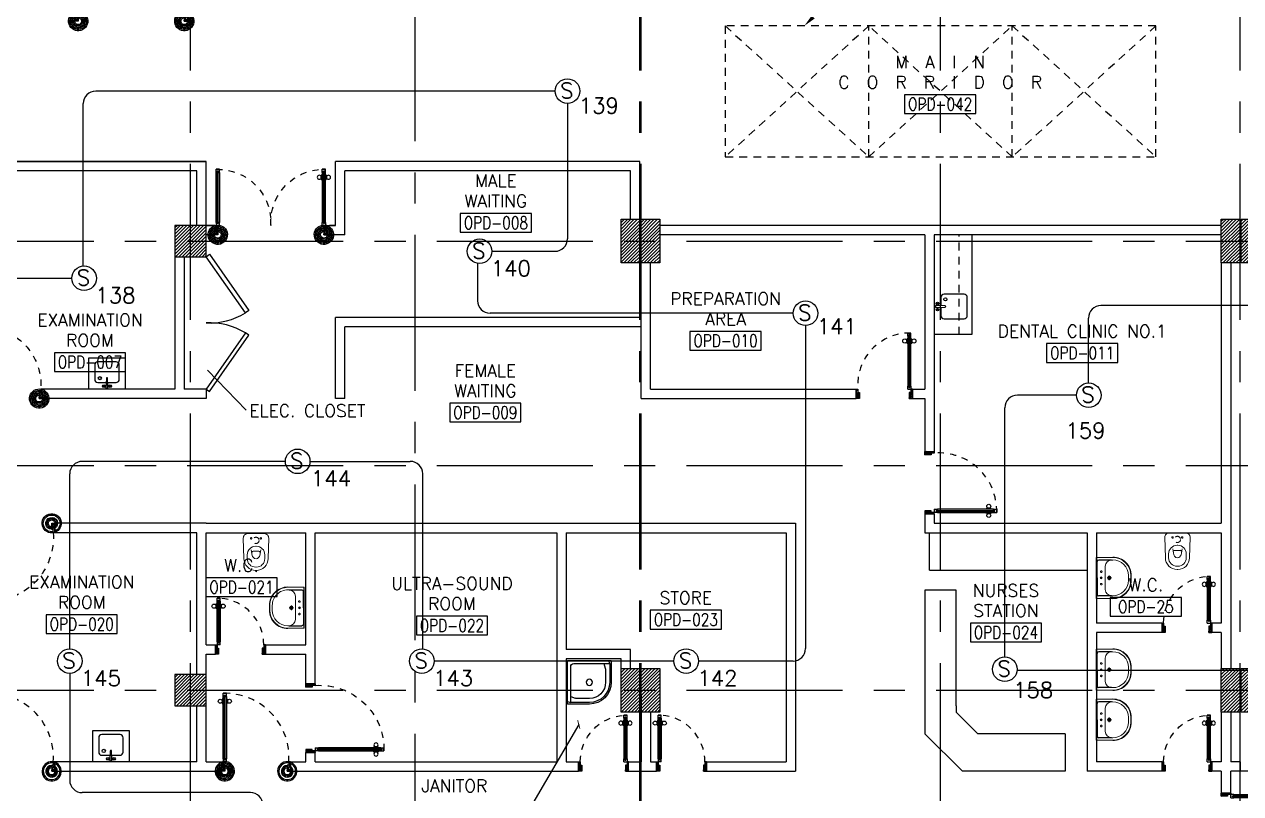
# Model space of a CAD drawing. Extents: x -0.4 to 91.7, y -13.9 to 77.4.
# Drawn here: x 33.74 to 53.23, y 10.59 to 22.93 of the extents above; entities that cross this region are included whole.
import ezdxf
from ezdxf.enums import TextEntityAlignment as Align

# ---------------------------------------------------------------- set-up
doc = ezdxf.new("R2010")
doc.units = 0
doc.header["$MEASUREMENT"] = 0
for name, pattern in [('CENTERX2', [4, 2.5, -0.5, 0.5, -0.5]), ('DASHED', [0.75, 0.5, -0.25]), ('HIDDEN', [0.375, 0.25, -0.125]), ('HIDDEN2', [0.1875, 0.125, -0.0625])]:
    doc.linetypes.add(name, pattern=pattern)
doc.layers.get('0').update_dxf_attribs({"color": 11, "linetype": 'CONTINUOUS'})
for name, color, linetype in [('AXES', 11, 'CENTERX2'), ('COL', 11, 'CONTINUOUS'), ('COUNTER', 11, 'CONTINUOUS'), ('DOOR', 11, 'CONTINUOUS'), ('E-FIRE', 4, 'CONTINUOUS'), ('E-WIRE', 4, 'CONTINUOUS'), ('FIX', 11, 'CONTINUOUS'), ('HAT', 11, 'CONTINUOUS'), ('HIDDEN', 11, 'HIDDEN2'), ('ME-FIX', 11, 'CONTINUOUS'), ('RM-BOX', 11, 'CONTINUOUS'), ('RM-IND', 11, 'CONTINUOUS'), ('RM-NAME', 11, 'CONTINUOUS'), ('RM-NO', 11, 'CONTINUOUS'), ('WALL', 11, 'CONTINUOUS')]:
    doc.layers.add(name, color=color, linetype=linetype)
doc.styles.add('ROMANS', font='ROMANS.shx', dxfattribs={"width": 0.6})
doc.dimstyles.new('STANDARD in', dxfattribs={"dimtxt": 0.2, "dimasz": 0.1, "dimexe": 0.07, "dimexo": 0.05, "dimgap": 0.1, "dimtad": 1, "dimdec": 0, "dimlfac": 1000, "dimzin": 0, "dimdsep": 46, "dimtxsty": 'ROMANS', "dimblk": 'ARCHTICK', "dimcen": 0.05, "dimdle": 0.05, "dimclrd": 7, "dimclre": 7, "dimclrt": 2, "dimadec": 0, "dimazin": 0, "dimtfac": 1, "dimtdec": 0, "dimtmove": 2, "dimatfit": 3, "dimldrblk": 'ARCHTICK', "dimfxl": 0, "dimtolj": 1, "dimtzin": 0, "dimarcsym": 0})

# ---------------------------------------------------------------- blocks, each defined once
blk = doc.blocks.new('RM1')
at = {"layer": 'RM-BOX'}
blk.add_lwpolyline([(570, -200), (-570, -200), (-570, -500), (570, -500)], close=True, dxfattribs=at)
at = {"layer": 'RM-NAME', "style": 'ROMANS'}
for tag, p in [('ROOMNAME1', (0, 324)), ('ROOMNAME2', (0, 0))]:
    blk.add_attdef(tag, text='', height=200, dxfattribs=at).set_placement(p, align=Align.MIDDLE)
at = {"layer": 'RM-NO', "style": 'ROMANS', "width": 0.8}
blk.add_attdef('ROOMNO', text='', height=200, dxfattribs=at).set_placement((0, -350), align=Align.MIDDLE)
blk = doc.blocks.new('A$C272A55A0')
at = {"layer": 'DOOR', "color": 0, "linetype": 'ByBlock'}
for p, q in [((0, 900), (0, 1050)), ((50, 1050), (0, 1050)), ((50, 950), (50, 1050)), ((1750, 950), (1750, 1050)), ((1750, 1050), (1800, 1050)), ((1800, 1050), (1800, 900)), ((0, 900), (25, 900)), ((25, 950), (50, 950)), ((25, 900), (25, 950)), ((75, 900), (25, 900)), ((25, 850), (25, 900)), ((42, 850), (25, 850)), ((58, 870), (42, 870)), ((42, 870), (42, 850)), ((58, 850), (58, 870)), ((75, 850), (58, 850)), ((75, 900), (75, 850)), ((1725, 900), (1775, 900)), ((1725, 900), (1725, 850)), ((1725, 850), (1742, 850)), ((1742, 870), (1758, 870)), ((1742, 850), (1742, 870)), ((1775, 950), (1750, 950)), ((1758, 870), (1758, 850)), ((1758, 850), (1775, 850)), ((1775, 900), (1775, 950)), ((1800, 900), (1775, 900)), ((1775, 850), (1775, 900)), ((25, 50), (42, 50)), ((25, 50), (25, 0)), ((25, 0), (75, 0)), ((75, 0), (25, 0)), ((42, 50), (42, 30)), ((42, 30), (58, 30)), ((58, 50), (75, 50)), ((58, 50), (58, 30)), ((75, 50), (75, 0)), ((1718, 160), (1709, 160)), ((1709, 95), (1709, 160)), ((1718, 95), (1709, 95)), ((1725, 173), (1718, 173)), ((1718, 173), (1718, 83)), ((1718, 95), (1718, 160)), ((1725, 83), (1718, 83)), ((1742, 50), (1725, 50)), ((1725, 50), (1725, 0)), ((1775, 0), (1725, 0)), ((1725, 0), (1775, 0)), ((1742, 50), (1742, 30)), ((1758, 30), (1742, 30)), ((1775, 50), (1758, 50)), ((1758, 50), (1758, 30)), ((1775, 173), (1782, 173)), ((1775, 83), (1782, 83)), ((1775, 50), (1775, 0)), ((1782, 173), (1782, 83)), ((1782, 160), (1791, 160)), ((1782, 95), (1782, 160)), ((1782, 95), (1791, 95)), ((1791, 95), (1791, 160))]:
    blk.add_line(p, q, dxfattribs=at)
at = {"layer": 'DOOR', "color": 9, "linetype": 'ByBlock'}
for p, q in [((50, 1050), (0, 1010)), ((50, 1050), (0, 937)), ((50, 1050), (37, 950)), ((1750, 1050), (1800, 1010)), ((1750, 1050), (1800, 937)), ((1750, 1050), (1763, 950))]:
    blk.add_line(p, q, dxfattribs=at)
at = {"layer": 'DOOR', "linetype": 'ByBlock'}
for p, q in [((25, 850), (25, 50)), ((42, 850), (42, 50)), ((58, 850), (58, 50)), ((75, 50), (75, 850)), ((1725, 50), (1725, 850)), ((1742, 850), (1742, 50)), ((1758, 850), (1758, 50)), ((1775, 850), (1775, 50))]:
    blk.add_line(p, q, dxfattribs=at)
at = {"layer": 'DOOR', "color": 0, "linetype": 'ByBlock'}
for centre in [(1676, 128), (1824, 128)]:
    blk.add_circle(centre, 32.4, dxfattribs=at)
at = {"layer": 'DOOR', "color": 9, "linetype": 'ByBlock'}
for centre, radius, start, end in [((50, 1050), 54.4, 203.2074, 270), ((50, 1050), 74.4, 227.7764, 270), ((50, 1050), 34.4, 180, 270), ((50, 1050), 14.4, 180, 270), ((1750, 1050), 14.4, 270, 0), ((1750, 1050), 34.4, 270, 0), ((1750, 1050), 54.4, 270, 336.7926), ((1750, 1050), 74.4, 270, 312.2236), ((50, 1050), 94.4, 238.0182, 270), ((50, 1050), 114, 244.0838, 257.3774), ((50, 1050), 134, 248.1598, 259.28), ((50, 1050), 154, 251.1053, 256.2858), ((1750, 1050), 94.4, 270, 301.9818), ((1750, 1050), 114, 282.6226, 295.9162), ((1750, 1050), 134, 280.72, 291.8402), ((1750, 1050), 154, 283.7142, 288.8947)]:
    blk.add_arc(centre, radius, start, end, dxfattribs=at)
at = {"layer": 'DOOR', "linetype": 'HIDDEN', "ltscale": 0.5}
for centre, start, end in [((50, 851), 268.3174, 3.2965), ((1750, 851), 176.7035, 271.6826)]:
    blk.add_arc(centre, 851, start, end, dxfattribs=at)
at = {"layer": 'WALL', "linetype": 'ByBlock'}
blk.add_line((1800, 900), (1800, 1050), dxfattribs=at)
blk = doc.blocks.new('*X86')
at = {"color": 0}
for p, q in [((49339, 17891), (49810, 18361)), ((49339, 17944), (49757, 18361)), ((49339, 17997), (49704, 18361)), ((49339, 18050), (49650, 18361)), ((49339, 18103), (49597, 18361)), ((49339, 18156), (49544, 18361)), ((49339, 18209), (49491, 18361)), ((49339, 18262), (49438, 18361)), ((49339, 18315), (49385, 18361)), ((49363, 17861), (49839, 18338)), ((49416, 17861), (49839, 18285)), ((49469, 17861), (49839, 18232)), ((49522, 17861), (49839, 18179)), ((49575, 17861), (49839, 18125)), ((49628, 17861), (49839, 18072)), ((49681, 17861), (49839, 18019)), ((49734, 17861), (49839, 17966)), ((49787, 17861), (49839, 17913))]:
    blk.add_line(p, q, dxfattribs=at)
blk = doc.blocks.new('COL50')
at = {"layer": 'COL'}
blk.add_lwpolyline([(-250, 250), (-250, -250), (250, -250), (250, 250)], close=True, dxfattribs=at)
blk = doc.blocks.new('*X85')
at = {"color": 0}
for p, q in [((49339, 25103), (49797, 25561)), ((49339, 25156), (49744, 25561)), ((49339, 25209), (49691, 25561)), ((49339, 25262), (49638, 25561)), ((49339, 25315), (49585, 25561)), ((49339, 25368), (49532, 25561)), ((49339, 25421), (49479, 25561)), ((49339, 25474), (49426, 25561)), ((49339, 25527), (49373, 25561)), ((49350, 25061), (49839, 25550)), ((49403, 25061), (49839, 25497)), ((49456, 25061), (49839, 25444)), ((49509, 25061), (49839, 25391)), ((49562, 25061), (49839, 25338)), ((49615, 25061), (49839, 25285)), ((49668, 25061), (49839, 25232)), ((49721, 25061), (49839, 25179)), ((49774, 25061), (49839, 25126)), ((49827, 25061), (49839, 25073))]:
    blk.add_line(p, q, dxfattribs=at)
blk = doc.blocks.new('A$C74DC60CF')
at = {"layer": 'DOOR', "color": 0, "linetype": 'ByBlock'}
for p, q in [((81, 1200), (81, 1250)), ((131, 1250), (81, 1250)), ((81, 1250), (131, 1250)), ((81, 1200), (98, 1200)), ((98, 1200), (98, 1220)), ((98, 1220), (114, 1220)), ((114, 1200), (114, 1220)), ((114, 1200), (131, 1200)), ((131, 1200), (131, 1250)), ((65, 1155), (65, 1090)), ((74, 1155), (65, 1155)), ((74, 1090), (65, 1090)), ((74, 1078), (74, 1168)), ((81, 1168), (74, 1168)), ((74, 1155), (74, 1090)), ((81, 1078), (74, 1078)), ((131, 1168), (138, 1168)), ((131, 1078), (138, 1078)), ((138, 1078), (138, 1168)), ((138, 1155), (138, 1090)), ((138, 1155), (147, 1155)), ((138, 1090), (147, 1090)), ((147, 1155), (147, 1090)), ((98, 200), (81, 200)), ((81, 200), (81, 150)), ((98, 180), (98, 200)), ((131, 200), (114, 200)), ((114, 200), (114, 180)), ((131, 150), (131, 200)), ((56, 150), (56, 0)), ((56, 150), (81, 150)), ((106, 0), (56, 0)), ((131, 150), (81, 150)), ((81, 150), (81, 100)), ((81, 100), (106, 100)), ((114, 180), (98, 180)), ((106, 100), (106, 0)), ((1131, 100), (1106, 100)), ((1106, 100), (1106, 0)), ((1131, 150), (1131, 100)), ((1156, 150), (1131, 150)), ((1156, 150), (1156, 0)), ((1156, 0), (1156, 150)), ((1106, 0), (1156, 0))]:
    blk.add_line(p, q, dxfattribs=at)
at = {"layer": 'DOOR', "linetype": 'ByBlock'}
for p, q in [((81, 200), (81, 1200)), ((98, 200), (98, 1200)), ((114, 200), (114, 1200)), ((131, 1200), (131, 200))]:
    blk.add_line(p, q, dxfattribs=at)
at = {"layer": 'DOOR', "color": 9, "linetype": 'ByBlock'}
for p, q in [((106, 0), (56, 114)), ((106, 0), (56, 40)), ((106, 0), (93, 100)), ((1106, 0), (1156, 114)), ((1106, 0), (1119, 100)), ((1106, 0), (1156, 40))]:
    blk.add_line(p, q, dxfattribs=at)
at = {"layer": 'DOOR', "color": 0, "linetype": 'ByBlock'}
for centre in [(32, 1123), (179, 1123)]:
    blk.add_circle(centre, 32.4, dxfattribs=at)
at = {"layer": 'DOOR', "linetype": 'HIDDEN', "ltscale": 0.5}
blk.add_arc((106, 223), 1028, 355.9414, 91.3941, dxfattribs=at)
at = {"layer": 'DOOR', "color": 9, "linetype": 'ByBlock'}
for centre, radius, start, end in [((106, 0), 154, 103.7142, 108.8947), ((106, 0), 134, 100.72, 111.8402), ((106, 0), 114, 102.6226, 115.9162), ((106, 0), 94.4, 90, 121.9818), ((106, 0), 74.4, 90, 132.2236), ((106, 0), 54.4, 90, 156.7926), ((106, 0), 34.4, 90, 180), ((106, 0), 14.4, 90, 180), ((1106, 0), 94.4, 58.0182, 90), ((1106, 0), 74.4, 47.7764, 90), ((1106, 0), 54.4, 23.2074, 90), ((1106, 0), 34.4, 0, 90), ((1106, 0), 14.4, 0, 90), ((1106, 0), 134, 68.1598, 79.28), ((1106, 0), 154, 71.1053, 76.2858)]:
    blk.add_arc(centre, radius, start, end, dxfattribs=at)
blk = doc.blocks.new('WC')
at = {"layer": 'FIX', "lineweight": 20}
for p, q in [((339, 5), (339, -5)), ((395, 76), (490, 60)), ((475, 141), (538, 141)), ((534, 24), (540, 0)), ((540, 0), (534, -24)), ((674, 5), (674, -5)), ((490, -60), (395, -76)), ((538, -141), (475, -141)), ((213, -204), (210, -204))]:
    blk.add_line(p, q, dxfattribs=at)
at = {"layer": 'FIX', "linetype": 'Continuous', "lineweight": 20}
blk.add_line((420, -47), (420, 45), dxfattribs=at)
at = {"layer": 'FIX', "lineweight": 20}
for points in [[(210, -204, -0.414214), (137, -131), (137, 0), (137, 131, -0.414214), (210, 204)], [(727, -5), (727, 5, 0.414214), (538, 194), (210, 204)], [(727, 5), (727, -5, -0.414214), (538, -194), (210, -204)]]:
    blk.add_lwpolyline(points, format="xyb", dxfattribs=at)
at = {"layer": 'FIX', "linetype": 'HIDDEN2', "lineweight": 20, "ltscale": 0.3}
blk.add_circle((245, 0), 49.8, dxfattribs=at)
at = {"layer": 'FIX', "linetype": 'HIDDEN', "lineweight": 20, "ltscale": 0.05}
for centre in [(213, 78), (213, -77)]:
    blk.add_circle(centre, 11.6, dxfattribs=at)
at = {"layer": 'FIX', "lineweight": 20}
for centre, radius, start, end in [((475, 5), 136, 90, 180), ((464, -18), 82, 51.0758, 71.504), ((473, -7), 68.2, 27.1532, 51.0758), ((538, 5), 136, 360, 90), ((475, -5), 136, 180, 270), ((464, 18), 82, 288.496, 308.9242), ((473, 7), 68.2, 308.9242, 332.8468), ((538, -5), 136, 270, 0)]:
    blk.add_arc(centre, radius, start, end, dxfattribs=at)
at = {"layer": 'FIX', "linetype": 'Continuous', "lineweight": 20}
for centre, start, end in [((443, 46), 88.3879, 182.3338), ((442, -46), 177.6662, 271.6121)]:
    blk.add_arc(centre, 22.3, start, end, dxfattribs=at)
blk = doc.blocks.new('LAV1')
at = {"layer": 'FIX', "linetype": 'ByBlock'}
blk.add_line((-328, -25), (328, -25), dxfattribs=at)
at = {"layer": 'FIX', "linetype": 'Continuous', "lineweight": 20}
for p, q in [((-328, -285), (-328, -25)), ((0, -165), (-187, -165)), ((0, -165), (187, -165)), ((328, -285), (328, -25)), ((-288, -285), (-288, -265)), ((287, -285), (287, -265)), ((0, -535), (-38, -535)), ((0, -575), (-38, -575)), ((0, -535), (38, -535)), ((0, -575), (38, -575))]:
    blk.add_line(p, q, dxfattribs=at)
at = {"layer": 'FIX', "linetype": 'ByBlock', "ltscale": 0.3}
for p, q in [((-288, -265), (-288, -60)), ((0, -35), (-262, -35)), ((0, -35), (262, -35)), ((287, -265), (287, -60))]:
    blk.add_line(p, q, dxfattribs=at)
at = {"layer": 'FIX', "lineweight": 20}
for p, q in [((-16, -101), (15, -101)), ((0, -85), (0, -116))]:
    blk.add_line(p, q, dxfattribs=at)
at = {"layer": 'FIX', "linetype": 'DASHED', "lineweight": 20, "ltscale": 0.04}
for p, q in [((0, -194), (0, -266)), ((-36, -230), (37, -230))]:
    blk.add_line(p, q, dxfattribs=at)
at = {"layer": 'FIX', "linetype": 'Continuous', "lineweight": 20}
blk.add_lwpolyline([(295, -25), (0, -25), (-328, -25), (-334, -285, 0.414214), (-38, -582), (0, -582), (38, -582, 0.414214), (334, -285), (328, -25), (0, -25)], format="xyb", dxfattribs=at)
at = {"layer": 'FIX', "linetype": 'HIDDEN', "lineweight": 20, "ltscale": 0.05}
for centre in [(-100, -101), (100, -101)]:
    blk.add_circle(centre, 12.4, dxfattribs=at)
at = {"layer": 'FIX', "lineweight": 20}
for centre, radius in [((0, -101), 15.5), ((0, -230), 29.5), ((0, -230), 22.5)]:
    blk.add_circle(centre, radius, dxfattribs=at)
at = {"layer": 'FIX', "linetype": 'ByBlock', "ltscale": 0.3}
for centre, start, end in [((-262, -60), 90, 180), ((262, -60), 0, 90)]:
    blk.add_arc(centre, 25, start, end, dxfattribs=at)
at = {"layer": 'FIX', "linetype": 'Continuous', "lineweight": 20}
for centre, radius, start, end in [((-187, -265), 100, 90, 180), ((187, -265), 100, 0, 90), ((-38, -285), 290, 180, 270), ((-38, -285), 250, 180, 270), ((38, -285), 290, 270, 0), ((38, -285), 250, 270, 0)]:
    blk.add_arc(centre, radius, start, end, dxfattribs=at)
blk = doc.blocks.new('JAN-001')
for p, q in [((730, -30), (30, -30)), ((30, -30), (30, -730)), ((80, -130), (80, -705)), ((705, -80), (130, -80)), ((610, -80), (635, -152)), ((640, -380), (640, -184)), ((688, -30), (704, -76)), ((705, -380), (705, -84)), ((730, -380), (730, -30)), ((30, -688), (76, -704)), ((30, -730), (380, -730)), ((80, -610), (152, -635)), ((84, -705), (380, -705)), ((184, -640), (380, -640))]:
    blk.add_line(p, q)
blk.add_circle((380, -380), 50)
for centre, radius, start, end in [((130, -130), 50, 90, 180), ((540, -184), 100, 0, 19.0039), ((680, -84), 25, 0, 19.0039), ((380, -380), 350, 270, 0), ((380, -380), 325, 270, 0), ((380, -380), 260, 270, 0), ((84, -680), 25, 250.9961, 270), ((184, -540), 100, 250.9961, 270)]:
    blk.add_arc(centre, radius, start, end)
blk = doc.blocks.new('DOOR90')
at = {"layer": 'DOOR', "color": 7, "linetype": 'ByBlock'}
for p, q in [((-150, 0), (0, 0)), ((-150, 0), (-150, -25)), ((0, -50), (-114, 0)), ((0, -50), (-40, 0)), ((0, -50), (0, 0)), ((-1000, -25), (-1050, -25)), ((-1050, -75), (-1050, -25)), ((-1050, -25), (-1050, -75)), ((-1000, -75), (-1050, -75)), ((-1000, -42), (-1020, -42)), ((-1020, -42), (-1020, -58)), ((-1000, -58), (-1020, -58)), ((-1000, -25), (-1000, -42)), ((-1000, -58), (-1000, -75)), ((-878, -18), (-968, -18)), ((-968, -25), (-968, -18)), ((-968, -75), (-968, -82)), ((-878, -82), (-968, -82)), ((-955, -9), (-890, -9)), ((-955, -18), (-955, -9)), ((-955, -18), (-890, -18)), ((-955, -82), (-890, -82)), ((-955, -82), (-955, -91)), ((-955, -91), (-890, -91)), ((-890, -18), (-890, -9)), ((-890, -82), (-890, -91)), ((-878, -25), (-878, -18)), ((-878, -75), (-878, -82)), ((-200, -25), (-150, -25)), ((-200, -42), (-200, -25)), ((-180, -42), (-200, -42)), ((-200, -58), (-180, -58)), ((-200, -75), (-200, -58)), ((-150, -75), (-200, -75)), ((-180, -58), (-180, -42)), ((-150, -25), (-100, -25)), ((-150, -75), (-150, -25)), ((-100, -25), (-100, -50)), ((0, -50), (-100, -37)), ((-100, -50), (0, -50)), ((-150, -875), (-100, -875)), ((-150, -900), (-150, -875)), ((-150, -900), (0, -900)), ((0, -900), (-150, -900)), ((0, -850), (-114, -900)), ((-100, -875), (-100, -850)), ((0, -850), (-100, -863)), ((-100, -850), (0, -850)), ((0, -850), (-40, -900)), ((0, -850), (0, -900))]:
    blk.add_line(p, q, dxfattribs=at)
at = {"layer": 'DOOR', "linetype": 'ByBlock'}
for p, q in [((-200, -25), (-1000, -25)), ((-200, -42), (-1000, -42)), ((-200, -58), (-1000, -58)), ((-1000, -75), (-200, -75))]:
    blk.add_line(p, q, dxfattribs=at)
at = {"layer": 'DOOR', "color": 7, "linetype": 'ByBlock'}
for centre in [(-923, 24), (-923, -124)]:
    blk.add_circle(centre, 32.4, dxfattribs=at)
for centre, radius, start, end in [((0, -50), 154, 161.1053, 166.2858), ((0, -50), 94.4, 148.0182, 180), ((0, -50), 134, 158.1598, 169.28), ((0, -50), 114, 154.0838, 167.3774), ((0, -50), 74.4, 137.7764, 180), ((0, -50), 54.4, 113.2074, 180), ((0, -50), 34.4, 90, 180), ((0, -50), 14.4, 90, 180), ((0, -850), 154, 193.7142, 198.8947), ((0, -850), 134, 190.72, 201.8402), ((0, -850), 94.4, 180, 211.9818), ((0, -850), 74.4, 180, 222.2236), ((0, -850), 54.4, 180, 246.7926), ((0, -850), 34.4, 180, 270), ((0, -850), 14.4, 180, 270)]:
    blk.add_arc(centre, radius, start, end, dxfattribs=at)
at = {"layer": 'DOOR', "linetype": 'HIDDEN', "ltscale": 0.5}
blk.add_arc((-222, -50), 828, 178.2701, 275.003, dxfattribs=at)
blk = doc.blocks.new('C11')
at = {"layer": 'HAT'}
h = blk.add_hatch(dxfattribs=at)
h.set_pattern_fill('ANSI31', color=256, scale=300, style=0)
h.set_pattern_definition([(45, (-383765.23, -62181), (-26.5165043, 26.5165043), [])])
h.paths.add_polyline_path([(-20, 350), (-20, 700), (-320, 700), (-320, 350)])
h.paths.add_polyline_path([(-320, 0), (-20, 0), (-20, 350), (-320, 350)])
h = blk.add_hatch(dxfattribs=at)
h.set_pattern_fill('ANSI31', color=256, scale=300, style=0)
h.set_pattern_definition([(45, (-383445.23, -62181), (-26.5165043, 26.5165043), [])])
h.paths.add_polyline_path([(300, 350), (300, 700), (0, 700), (0, 350)])
h.paths.add_polyline_path([(0, 0), (300, 0), (300, 350), (0, 350)])
at = {"layer": 'COL'}
for points in [[(-20, 700), (-20, 0), (-320, 0), (-320, 700)], [(300, 700), (300, 0), (0, 0), (0, 700)]]:
    blk.add_lwpolyline(points, close=True, dxfattribs=at)
blk = doc.blocks.new('DOOR80')
at = {"layer": 'DOOR', "color": 7, "linetype": 'ByBlock'}
for p, q in [((-150, 800), (0, 800)), ((-150, 800), (-150, 775)), ((0, 800), (-150, 800)), ((0, 750), (-114, 800)), ((0, 750), (-40, 800)), ((0, 750), (0, 800)), ((-150, 775), (-100, 775)), ((-100, 775), (-100, 750)), ((0, 750), (-100, 763)), ((-100, 750), (0, 750)), ((-850, 75), (-900, 75)), ((-900, 75), (-900, 25)), ((-900, 25), (-900, 75)), ((-850, 25), (-900, 25)), ((-850, 58), (-870, 58)), ((-870, 42), (-870, 58)), ((-850, 42), (-870, 42)), ((-850, 58), (-850, 75)), ((-850, 25), (-850, 42)), ((-727, 82), (-817, 82)), ((-817, 75), (-817, 82)), ((-817, 25), (-817, 18)), ((-727, 18), (-817, 18)), ((-805, 91), (-740, 91)), ((-805, 82), (-805, 91)), ((-805, 82), (-740, 82)), ((-805, 18), (-740, 18)), ((-805, 18), (-805, 9)), ((-805, 9), (-740, 9)), ((-740, 82), (-740, 91)), ((-740, 18), (-740, 9)), ((-727, 75), (-727, 82)), ((-727, 25), (-727, 18)), ((-150, 75), (-200, 75)), ((-200, 75), (-200, 58)), ((-200, 58), (-180, 58)), ((-180, 42), (-200, 42)), ((-200, 42), (-200, 25)), ((-200, 25), (-150, 25)), ((-180, 58), (-180, 42)), ((-150, 75), (-150, 25)), ((-150, 25), (-100, 25)), ((-150, 0), (-150, 25)), ((0, 0), (-150, 0)), ((0, 50), (-114, 0)), ((-100, 25), (-100, 50)), ((0, 50), (-100, 37)), ((-100, 50), (0, 50)), ((0, 50), (-40, 0)), ((0, 50), (0, 0))]:
    blk.add_line(p, q, dxfattribs=at)
at = {"layer": 'DOOR', "linetype": 'ByBlock'}
for p, q in [((-850, 75), (-200, 75)), ((-200, 58), (-850, 58)), ((-200, 42), (-850, 42)), ((-200, 25), (-850, 25))]:
    blk.add_line(p, q, dxfattribs=at)
at = {"layer": 'DOOR', "color": 7, "linetype": 'ByBlock'}
for centre in [(-772, 124), (-772, -24)]:
    blk.add_circle(centre, 32.4, dxfattribs=at)
for centre, radius, start, end in [((0, 750), 154, 161.1053, 166.2858), ((0, 750), 134, 158.1598, 169.28), ((0, 750), 94.4, 148.0182, 180), ((0, 750), 74.4, 137.7764, 180), ((0, 750), 54.4, 113.2074, 180), ((0, 750), 34.4, 90, 180), ((0, 750), 14.4, 90, 180), ((0, 50), 154, 193.7142, 198.8947), ((0, 50), 134, 190.72, 201.8402), ((0, 50), 114, 192.6226, 205.9162), ((0, 50), 94.4, 180, 211.9818), ((0, 50), 74.4, 180, 222.2236), ((0, 50), 54.4, 180, 246.7926), ((0, 50), 34.4, 180, 270), ((0, 50), 14.4, 180, 270)]:
    blk.add_arc(centre, radius, start, end, dxfattribs=at)
at = {"layer": 'DOOR', "linetype": 'HIDDEN', "ltscale": 0.5}
blk.add_arc((-149, 23), 752, 90.0695, 176.0204, dxfattribs=at)
blk = doc.blocks.new('A$C24ED45A6')
at = {"layer": 'DOOR', "color": 0, "linetype": 'ByBlock'}
for p, q in [((909, 1055), (909, 990)), ((918, 1055), (909, 1055)), ((918, 990), (909, 990)), ((918, 978), (918, 1068)), ((925, 1068), (918, 1068)), ((918, 1055), (918, 990)), ((925, 978), (918, 978)), ((925, 1100), (925, 1150)), ((925, 1150), (975, 1150)), ((975, 1150), (925, 1150)), ((942, 1100), (925, 1100)), ((942, 1100), (942, 1120)), ((958, 1120), (942, 1120)), ((958, 1100), (958, 1120)), ((975, 1100), (958, 1100)), ((975, 1100), (975, 1150)), ((975, 1068), (982, 1068)), ((975, 978), (982, 978)), ((982, 978), (982, 1068)), ((982, 1055), (982, 990)), ((982, 1055), (991, 1055)), ((982, 990), (991, 990)), ((991, 1055), (991, 990)), ((925, 150), (925, 200)), ((925, 200), (942, 200)), ((942, 200), (942, 180)), ((958, 180), (958, 200)), ((958, 200), (975, 200)), ((975, 200), (975, 150)), ((0, 0), (0, 150)), ((0, 150), (25, 150)), ((50, 0), (0, 0)), ((25, 150), (25, 100)), ((25, 100), (50, 100)), ((50, 100), (50, 0)), ((925, 150), (975, 150)), ((942, 180), (958, 180)), ((975, 100), (950, 100)), ((950, 100), (950, 0)), ((1000, 150), (975, 150)), ((975, 150), (975, 100)), ((1000, 150), (1000, 0)), ((950, 0), (1000, 0))]:
    blk.add_line(p, q, dxfattribs=at)
at = {"layer": 'DOOR', "linetype": 'ByBlock'}
for p, q in [((925, 1100), (925, 200)), ((942, 200), (942, 1100)), ((958, 200), (958, 1100)), ((975, 200), (975, 1100))]:
    blk.add_line(p, q, dxfattribs=at)
at = {"layer": 'DOOR', "color": 9, "linetype": 'ByBlock'}
for p, q in [((50, 0), (0, 114)), ((50, 0), (0, 40)), ((50, 0), (37, 100)), ((950, 0), (1000, 114)), ((950, 0), (963, 100)), ((950, 0), (1000, 40))]:
    blk.add_line(p, q, dxfattribs=at)
at = {"layer": 'DOOR', "color": 0, "linetype": 'ByBlock'}
for centre in [(876, 1023), (1024, 1023)]:
    blk.add_circle(centre, 32.4, dxfattribs=at)
at = {"layer": 'DOOR', "linetype": 'HIDDEN', "ltscale": 0.5}
blk.add_arc((950, 222), 928, 88.456, 184.4816, dxfattribs=at)
at = {"layer": 'DOOR', "color": 9, "linetype": 'ByBlock'}
for centre, radius, start, end in [((50, 0), 154, 103.7142, 108.8947), ((50, 0), 134, 100.72, 111.8402), ((50, 0), 114, 102.6226, 115.9162), ((50, 0), 94.4, 90, 121.9818), ((50, 0), 74.4, 90, 132.2236), ((50, 0), 54.4, 90, 156.7926), ((50, 0), 34.4, 90, 180), ((50, 0), 14.4, 90, 180), ((950, 0), 94.4, 58.0182, 90), ((950, 0), 74.4, 47.7764, 90), ((950, 0), 54.4, 23.2074, 90), ((950, 0), 34.4, 0, 90), ((950, 0), 14.4, 0, 90), ((950, 0), 134, 68.1598, 79.28), ((950, 0), 114, 64.0838, 77.3774), ((950, 0), 154, 71.1053, 76.2858)]:
    blk.add_arc(centre, radius, start, end, dxfattribs=at)
at = {"layer": 'WALL'}
blk.add_line((1000, 0), (1000, 150), dxfattribs=at)
blk = doc.blocks.new('LAV-003')
at = {"layer": 'FIX', "linetype": 'ByBlock'}
blk.add_line((-328, -25), (328, -25), dxfattribs=at)
at = {"layer": 'FIX', "linetype": 'Continuous', "lineweight": 20}
for p, q in [((-328, -285), (-328, -25)), ((0, -165), (-187, -165)), ((0, -165), (187, -165)), ((328, -285), (328, -25)), ((-288, -285), (-288, -265)), ((287, -285), (287, -265)), ((0, -535), (-38, -535)), ((0, -575), (-38, -575)), ((0, -535), (38, -535)), ((0, -575), (38, -575))]:
    blk.add_line(p, q, dxfattribs=at)
at = {"layer": 'FIX', "linetype": 'ByBlock', "ltscale": 0.3}
for p, q in [((-288, -265), (-288, -60)), ((0, -35), (-262, -35)), ((0, -35), (262, -35)), ((287, -265), (287, -60))]:
    blk.add_line(p, q, dxfattribs=at)
at = {"layer": 'FIX', "lineweight": 20}
for p, q in [((-16, -101), (15, -101)), ((0, -85), (0, -116))]:
    blk.add_line(p, q, dxfattribs=at)
at = {"layer": 'FIX', "linetype": 'DASHED', "lineweight": 20, "ltscale": 0.04}
for p, q in [((0, -194), (0, -266)), ((-36, -230), (37, -230))]:
    blk.add_line(p, q, dxfattribs=at)
at = {"layer": 'FIX', "linetype": 'Continuous', "lineweight": 20}
blk.add_lwpolyline([(295, -25), (0, -25), (-328, -25), (-334, -285, 0.414214), (-38, -582), (0, -582), (38, -582, 0.414214), (334, -285), (328, -25), (0, -25)], format="xyb", dxfattribs=at)
at = {"layer": 'FIX', "linetype": 'HIDDEN', "lineweight": 20, "ltscale": 0.05}
for centre in [(-100, -101), (100, -101)]:
    blk.add_circle(centre, 12.4, dxfattribs=at)
at = {"layer": 'FIX', "lineweight": 20}
for centre, radius in [((0, -101), 15.5), ((0, -230), 29.5), ((0, -230), 22.5)]:
    blk.add_circle(centre, radius, dxfattribs=at)
at = {"layer": 'FIX', "linetype": 'ByBlock', "ltscale": 0.3}
for centre, start, end in [((-262, -60), 90, 180), ((262, -60), 0, 90)]:
    blk.add_arc(centre, 25, start, end, dxfattribs=at)
at = {"layer": 'FIX', "linetype": 'Continuous', "lineweight": 20}
for centre, radius, start, end in [((-187, -265), 100, 90, 180), ((187, -265), 100, 0, 90), ((-38, -285), 290, 180, 270), ((-38, -285), 250, 180, 270), ((38, -285), 290, 270, 0), ((38, -285), 250, 270, 0)]:
    blk.add_arc(centre, radius, start, end, dxfattribs=at)
blk = doc.blocks.new('WC1')
at = {"layer": 'FIX', "lineweight": 20}
for p, q in [((35, 204), (-293, 194)), ((-482, 5), (-482, -5)), ((-429, 5), (-429, -5)), ((-289, 24), (-295, 0)), ((-295, 0), (-289, -24)), ((-230, 141), (-293, 141)), ((-150, 76), (-245, 60)), ((-94, 5), (-94, -5)), ((108, 0), (108, 131)), ((108, -131), (108, 0)), ((-293, -141), (-230, -141)), ((-293, -194), (35, -204)), ((-245, -60), (-150, -76)), ((32, -204), (35, -204))]:
    blk.add_line(p, q, dxfattribs=at)
at = {"layer": 'FIX', "linetype": 'Continuous', "lineweight": 20}
blk.add_line((-175, -47), (-175, 45), dxfattribs=at)
at = {"layer": 'FIX', "linetype": 'HIDDEN2', "lineweight": 20, "ltscale": 0.3}
blk.add_circle((0, 0), 49.8, dxfattribs=at)
at = {"layer": 'FIX', "linetype": 'HIDDEN', "lineweight": 20, "ltscale": 0.05}
for centre in [(32, 78), (32, -77)]:
    blk.add_circle(centre, 11.6, dxfattribs=at)
at = {"layer": 'FIX', "lineweight": 20}
for centre, radius, start, end in [((35, 131), 73, 360, 90), ((-293, 5), 189, 90, 180), ((-293, 5), 136, 90, 180), ((-228, -7), 68.2, 128.9242, 152.8468), ((-219, -18), 82, 108.496, 128.9242), ((-230, 5), 136, 360, 90), ((-293, -5), 189, 180, 270), ((-293, -5), 136, 180, 270), ((-228, 7), 68.2, 207.1532, 231.0758), ((-219, 18), 82, 231.0758, 251.504), ((-230, -5), 136, 270, 0), ((35, -131), 73, 270, 0)]:
    blk.add_arc(centre, radius, start, end, dxfattribs=at)
at = {"layer": 'FIX', "linetype": 'Continuous', "lineweight": 20}
for centre, start, end in [((-198, 46), 357.6662, 91.6121), ((-197, -46), 268.3879, 2.3338)]:
    blk.add_arc(centre, 22.3, start, end, dxfattribs=at)
blk = doc.blocks.new('DOOR100')
at = {"layer": 'DOOR', "color": 7, "linetype": 'ByBlock'}
for p, q in [((-91, 1205), (-91, 1140)), ((-82, 1205), (-91, 1205)), ((-82, 1128), (-82, 1218)), ((-75, 1218), (-82, 1218)), ((-82, 1205), (-82, 1140)), ((-75, 1250), (-75, 1300)), ((-75, 1300), (-25, 1300)), ((-25, 1300), (-75, 1300)), ((-58, 1250), (-75, 1250)), ((-58, 1250), (-58, 1270)), ((-42, 1270), (-58, 1270)), ((-42, 1250), (-42, 1270)), ((-25, 1250), (-42, 1250)), ((-25, 1250), (-25, 1300)), ((-25, 1218), (-18, 1218)), ((-18, 1128), (-18, 1218)), ((-18, 1205), (-18, 1140)), ((-18, 1205), (-9, 1205)), ((-9, 1205), (-9, 1140)), ((-82, 1140), (-91, 1140)), ((-75, 1128), (-82, 1128)), ((-25, 1128), (-18, 1128)), ((-18, 1140), (-9, 1140)), ((-75, 200), (-58, 200)), ((-75, 150), (-75, 200)), ((-58, 200), (-58, 180)), ((-42, 200), (-25, 200)), ((-42, 180), (-42, 200)), ((-25, 200), (-25, 150)), ((-1200, 0), (-1200, 150)), ((-1200, 150), (-1175, 150)), ((-1200, 150), (-1200, 0)), ((-1150, 0), (-1200, 114)), ((-1150, 0), (-1200, 40)), ((-1150, 0), (-1200, 0)), ((-1175, 150), (-1175, 100)), ((-1175, 100), (-1150, 100)), ((-1150, 0), (-1163, 100)), ((-1150, 100), (-1150, 0)), ((-75, 150), (-25, 150)), ((-58, 180), (-42, 180)), ((-50, 0), (0, 114)), ((-50, 100), (-50, 0)), ((-50, 0), (-37, 100)), ((-25, 100), (-50, 100)), ((-50, 0), (0, 40)), ((-50, 0), (0, 0)), ((0, 150), (-25, 150)), ((-25, 150), (-25, 100)), ((0, 0), (0, 150)), ((0, 150), (0, 0))]:
    blk.add_line(p, q, dxfattribs=at)
at = {"layer": 'DOOR', "linetype": 'ByBlock'}
for p, q in [((-75, 1250), (-75, 200)), ((-58, 200), (-58, 1250)), ((-42, 200), (-42, 1250)), ((-25, 200), (-25, 1250))]:
    blk.add_line(p, q, dxfattribs=at)
at = {"layer": 'DOOR', "color": 7, "linetype": 'ByBlock'}
for centre in [(-124, 1173), (24, 1173)]:
    blk.add_circle(centre, 32.4, dxfattribs=at)
at = {"layer": 'DOOR', "linetype": 'HIDDEN', "ltscale": 0.5}
blk.add_arc((-25, 150), 1150, 90, 180, dxfattribs=at)
at = {"layer": 'DOOR', "color": 7, "linetype": 'ByBlock'}
for centre, radius, start, end in [((-1150, 0), 154, 103.7142, 108.8947), ((-1150, 0), 134, 100.72, 111.8402), ((-1150, 0), 94.4, 90, 121.9818), ((-1150, 0), 74.4, 90, 132.2236), ((-1150, 0), 54.4, 90, 156.7926), ((-1150, 0), 34.4, 90, 180), ((-1150, 0), 14.4, 90, 180), ((-50, 0), 94.4, 58.0182, 90), ((-50, 0), 74.4, 47.7764, 90), ((-50, 0), 54.4, 23.2074, 90), ((-50, 0), 34.4, 0, 90), ((-50, 0), 14.4, 0, 90), ((-50, 0), 134, 68.1598, 79.28), ((-50, 0), 114, 64.0838, 77.3774), ((-50, 0), 154, 71.1053, 76.2858)]:
    blk.add_arc(centre, radius, start, end, dxfattribs=at)
blk = doc.blocks.new('A$C4EEB47EC')
at = {"layer": 'ME-FIX', "linetype": 'HIDDEN2'}
blk.add_line((1.6, 0.4), (0, 0.4), dxfattribs=at)
at = {"layer": 'ME-FIX'}
blk.add_lwpolyline([(0, 0.6), (1.6, 0.6), (1.6, 0)], dxfattribs=at)
blk.add_lwpolyline([(1.162, 0.107), (1.296, 0.107, 0.414214), (1.346, 0.157), (1.346, 0.478, 0.414214), (1.296, 0.528), (1.003, 0.528, 0.414214), (0.953, 0.478), (0.953, 0.157, 0.414214), (1.003, 0.107), (1.137, 0.107)], format="xyb", dxfattribs=at)
blk.add_lwpolyline([(1.133, 0.019), (1.165, 0.019), (1.159, 0.174, 1), (1.139, 0.174)], format="xyb", close=True, dxfattribs=at)
for centre, radius in [((1.035, 0.177), 0.0255), ((1.1, 0.05), 0.0217), ((1.1, 0.05), 0.014), ((1.199, 0.05), 0.0217), ((1.199, 0.05), 0.014)]:
    blk.add_circle(centre, radius, dxfattribs=at)
blk = doc.blocks.new('A$C180A3EE7')
at = {"layer": 'ME-FIX'}
blk.add_lwpolyline([(0.593, 0), (0.593, 0.5), (0, 0.5), (0, 0)], dxfattribs=at)
blk.add_lwpolyline([(0.309, 0.107), (0.443, 0.107, 0.414214), (0.493, 0.157), (0.493, 0.388, 0.414214), (0.443, 0.438), (0.15, 0.438, 0.414214), (0.1, 0.388), (0.1, 0.157, 0.414214), (0.15, 0.107), (0.284, 0.107)], format="xyb", dxfattribs=at)
blk.add_lwpolyline([(0.28, 0.019), (0.312, 0.019), (0.306, 0.174, 1), (0.286, 0.174)], format="xyb", close=True, dxfattribs=at)
for centre, radius in [((0.182, 0.177), 0.0255), ((0.247, 0.05), 0.0217), ((0.247, 0.05), 0.014), ((0.346, 0.05), 0.0217), ((0.346, 0.05), 0.014)]:
    blk.add_circle(centre, radius, dxfattribs=at)
blk = doc.blocks.new('S')
at = {"layer": 'E-FIRE'}
blk.add_circle((0, 0), 197, dxfattribs=at)
at = {"layer": 'E-FIRE', "color": 3, "style": 'ROMANS'}
blk.add_text('S', height=250, dxfattribs=at).set_placement((-119, -115))

msp = doc.modelspace()

# ---------------------------------------------------------------- linework, layer by layer
at = {"layer": 'AXES'}
for p, q in [((48.4214, -1.8143), (48.4214, 76.9984)), ((36.4014, -1.8143), (36.4014, 76.6632)), ((43.6014, -1.8143), (43.6014, 76.3224)), ((43.6214, -1.8143), (43.6214, 76.3224)), ((53.2214, -1.8143), (53.2214, 76.3132)), ((40.0014, 5.05), (40.0014, 63.87)), ((0.35, 19.45), (69.4414, 19.45)), ((0.35, 15.85), (69.4414, 15.85)), ((0.35, 12.25), (69.4414, 12.25))]:
    msp.add_line(p, q, dxfattribs=at)
at = {"layer": 'COUNTER'}
for p, q in [((48.245, 14.175), (48.2464, 14.775)), ((48.245, 14.175), (50.7714, 14.175)), ((48.1714, 12), (48.1714, 11.55)), ((48.6714, 12), (48.6714, 11.8985)), ((49.02, 11.55), (48.6714, 11.8985)), ((48.7714, 10.95), (48.1714, 11.55)), ((50.4184, 11.55), (49.02, 11.55)), ((50.4184, 11.55), (50.4184, 10.95)), ((50.4184, 10.95), (48.7714, 10.95))]:
    msp.add_line(p, q, dxfattribs=at)
msp.add_lwpolyline([(48.6714, 12), (48.6714, 13.8549), (48.1714, 13.8549), (48.1714, 12)], dxfattribs=at)
at = {"layer": 'E-WIRE'}
for p, q in [((42.2457, 21.8543), (34.8832, 21.8543)), ((42.4428, 21.6573), (42.4428, 19.4864)), ((41.2314, 19.2864), (42.2428, 19.2864)), ((37.9224, 15.9183), (34.6662, 15.9183)), ((34.4662, 12.9135), (34.4662, 15.7183)), ((34.4662, 12.5193), (34.4662, 10.8073)), ((37.3616, 10.6073), (34.6662, 10.6073))]:
    msp.add_line(p, q, dxfattribs=at)
at = {"layer": 'E-WIRE', "color": 4}
for p, q in [((34.6832, 19.0509), (34.6832, 21.6543)), ((41.0032, 19.0918), (41.0032, 18.493)), ((31.0957, 18.8543), (34.4967, 18.8543)), ((56.9395, 18.4165), (50.9915, 18.4165)), ((50.7915, 17.1762), (50.7915, 18.2165)), ((50.5892, 16.9792), (49.6523, 16.9792)), ((49.4523, 12.7829), (49.4523, 16.7792)), ((38.3166, 15.9183), (39.9229, 15.9183)), ((40.1229, 12.913), (40.1229, 15.7183)), ((44.1476, 12.7164), (40.306, 12.7164)), ((46.0572, 12.7164), (44.5417, 12.7164)), ((56.9403, 12.5671), (49.648, 12.5671))]:
    msp.add_line(p, q, dxfattribs=at)
at = {"layer": 'E-WIRE'}
for centre, start, end in [((34.8832, 21.6543), 90, 180), ((42.2428, 19.4864), 270, 0), ((34.6662, 15.7183), 90, 180), ((34.6662, 10.8073), 180, 270), ((37.3616, 10.4073), 0, 90)]:
    msp.add_arc(centre, 0.2, start, end, dxfattribs=at)
at = {"layer": 'E-WIRE', "color": 4}
for centre, start, end in [((50.9915, 18.2165), 90, 180), ((49.6523, 16.7792), 90, 180), ((39.9229, 15.7183), 0, 90)]:
    msp.add_arc(centre, 0.2, start, end, dxfattribs=at)
at = {"layer": 'HAT'}
msp.add_line((36.6714, 17.3784), (37.2917, 16.7416), dxfattribs=at)
at = {"layer": 'HIDDEN'}
for p, q in [((51.8714, 22.9), (44.9714, 22.9)), ((44.9714, 22.9), (44.9714, 20.8)), ((47.2714, 22.9), (44.9714, 20.8)), ((44.9714, 22.9), (47.2714, 20.8)), ((49.5714, 20.8), (47.2714, 22.9)), ((47.2714, 20.8), (49.5714, 22.9)), ((47.2714, 20.8), (47.2714, 22.9)), ((47.2714, 20.8), (47.2714, 22.9)), ((51.8714, 22.9), (49.5714, 20.8)), ((49.5714, 22.9), (51.8714, 20.8)), ((49.5714, 20.8), (49.5714, 22.9)), ((49.5714, 20.8), (49.5714, 22.9)), ((51.8714, 20.8), (51.8714, 22.9)), ((44.9714, 20.8), (51.8714, 20.8))]:
    msp.add_line(p, q, dxfattribs=at)
at = {"layer": 'ME-FIX', "color": 4}
for p, q in [((46.0601, 18.293), (41.2032, 18.293)), ((46.2572, 18.0959), (46.2572, 12.9164))]:
    msp.add_line(p, q, dxfattribs=at)
for centre, start, end in [((41.2032, 18.493), 180, 270), ((46.0572, 12.9164), 270, 0)]:
    msp.add_arc(centre, 0.2, start, end, dxfattribs=at)
at = {"layer": 'RM-IND'}
msp.add_solid([(46.404, 23.0174), (46.357, 23.0647), (46.2387, 22.9)], dxfattribs=at)
at = {"layer": 'RM-NAME'}
for p, q in [((36.1514, 19.2), (36.1514, 17.075)), ((36.3014, 19.2), (36.3014, 17.075)), ((36.6514, 17.075), (36.3014, 17.075)), ((36.6514, 17.075), (36.6514, 16.925))]:
    msp.add_line(p, q, dxfattribs=at)
at = {"layer": 'WALL'}
for p, q in [((36.6514, 20.725), (30.4764, 20.725)), ((31.8514, 20.725), (36.6514, 20.725)), ((36.6514, 19.7), (36.6514, 20.725)), ((43.6014, 20.725), (38.7264, 20.725)), ((38.7264, 19.7), (38.7264, 20.725)), ((43.6014, 19.7), (43.6014, 20.725)), ((36.5014, 20.575), (32.8764, 20.575)), ((36.5014, 19.7), (36.5014, 20.575)), ((43.4514, 20.575), (38.8764, 20.575)), ((38.8764, 19.55), (38.8764, 20.575)), ((43.4514, 19.8), (43.4514, 20.575)), ((36.6514, 19.7), (36.7889, 19.7)), ((36.7889, 19.7), (36.6514, 19.7)), ((36.7889, 19.7), (36.7889, 19.55)), ((38.5889, 19.7), (38.5889, 19.55)), ((38.5889, 19.7), (38.7264, 19.7)), ((38.7264, 19.7), (38.6264, 19.7)), ((52.9214, 19.7), (43.9214, 19.7)), ((36.7889, 19.55), (36.6514, 19.55)), ((36.7264, 19.55), (36.7889, 19.55)), ((38.7264, 19.55), (38.5889, 19.55)), ((38.8764, 19.55), (38.6264, 19.55)), ((48.1714, 19.55), (43.9214, 19.55)), ((48.1714, 19.55), (48.1714, 17.075)), ((52.9214, 19.55), (48.3214, 19.55)), ((48.3214, 19.55), (48.3214, 16.075)), ((43.6214, 16.925), (43.6214, 19.2)), ((43.7714, 17.075), (43.7714, 19.1)), ((52.9214, 19.1), (52.9214, 14.925)), ((53.0714, 19.1), (53.0714, 12.6)), ((43.6214, 18.225), (38.7264, 18.225)), ((38.7264, 16.925), (38.7264, 18.225)), ((43.6214, 18.075), (38.8764, 18.075)), ((38.8764, 16.925), (38.8764, 18.075)), ((34.0264, 16.925), (34.0264, 17.075)), ((36.1514, 17.075), (34.0264, 17.075)), ((36.5014, 17.075), (36.3014, 17.075)), ((36.6514, 17.075), (36.6514, 16.925)), ((43.7714, 17.075), (47.0714, 17.075)), ((47.0714, 17.075), (47.0714, 16.925)), ((47.9714, 17.075), (48.1714, 17.075)), ((47.9714, 17.075), (47.9714, 16.925)), ((36.6514, 16.925), (34.0264, 16.925)), ((38.8764, 16.925), (38.7264, 16.925)), ((43.6214, 16.925), (47.0714, 16.925)), ((47.9714, 16.925), (48.1714, 16.925)), ((48.1714, 16.925), (48.1714, 16.075)), ((48.1714, 16.075), (48.3214, 16.075)), ((48.1714, 16.075), (48.3214, 16.075)), ((48.1714, 15.075), (48.1714, 14.775)), ((48.1714, 15.075), (48.3214, 15.075)), ((48.3214, 15.075), (48.3214, 14.925)), ((36.6514, 14.925), (34.2264, 14.925)), ((34.2264, 14.775), (34.2264, 14.925)), ((36.6514, 14.925), (46.0964, 14.925)), ((46.0964, 14.925), (46.0964, 10.95)), ((48.3214, 14.925), (52.9214, 14.925)), ((36.5014, 14.775), (34.2264, 14.775)), ((34.2264, 14.775), (34.2264, 14.775)), ((36.5014, 12.5), (36.5014, 14.775)), ((36.6514, 12.975), (36.6514, 14.775)), ((36.6514, 14.775), (38.2514, 14.775)), ((38.2514, 12.975), (38.2514, 14.775)), ((38.4014, 14.775), (42.2714, 14.775)), ((38.4014, 12.35), (38.4014, 14.775)), ((42.2714, 14.775), (42.2714, 11.1)), ((42.4214, 14.775), (45.9464, 14.775)), ((42.4214, 14.775), (42.4214, 12.9)), ((45.9464, 14.775), (45.9464, 11.1)), ((48.1714, 14.775), (50.7714, 14.775)), ((50.7714, 14.775), (50.7714, 10.95)), ((50.9214, 14.775), (50.9214, 13.325)), ((50.9214, 14.775), (52.9214, 14.775)), ((52.9214, 14.775), (52.9214, 13.325)), ((51.9714, 13.325), (50.9214, 13.325)), ((51.9714, 13.325), (51.9714, 13.175)), ((52.9214, 13.325), (52.7714, 13.325)), ((52.7714, 13.325), (52.7714, 13.175)), ((51.9714, 13.175), (50.9214, 13.175)), ((50.9214, 13.175), (50.9214, 11.1)), ((52.9214, 13.175), (52.7714, 13.175)), ((52.9214, 13.175), (52.9214, 12.6)), ((36.6514, 12.975), (36.8014, 12.975)), ((36.8014, 12.975), (36.8014, 12.825)), ((36.8014, 12.825), (36.8014, 12.975)), ((37.6014, 12.975), (37.6014, 12.825)), ((37.6014, 12.825), (37.6014, 12.975)), ((37.6014, 12.975), (38.2514, 12.975)), ((43.3014, 12.9), (42.4214, 12.9)), ((43.4514, 12.9), (42.4214, 12.9)), ((43.4514, 12.6), (43.4514, 12.9)), ((36.6514, 12.5), (36.6514, 12.825)), ((36.6514, 12.825), (36.8014, 12.825)), ((37.6014, 12.825), (38.2514, 12.825)), ((38.2514, 12.35), (38.2514, 12.825)), ((42.4214, 12.75), (42.4214, 11.1)), ((43.3014, 12.75), (42.4214, 12.75)), ((43.3014, 12.6), (43.3014, 12.75)), ((38.2514, 12.35), (38.4014, 12.35)), ((43.6214, 12.175), (43.6214, 11.1)), ((36.5014, 11.1), (36.5014, 12)), ((36.6514, 11.1), (36.6514, 12)), ((43.7714, 11.9), (43.7714, 11.1)), ((52.9214, 11.9), (52.9214, 11.1)), ((53.0714, 11.9), (53.0714, 11.1)), ((38.2514, 11.1), (38.2514, 11.25)), ((38.2514, 11.25), (38.4014, 11.25)), ((38.4014, 11.1), (38.4014, 11.25)), ((36.5014, 11.1), (34.2264, 11.1)), ((34.2264, 10.95), (34.2264, 11.1)), ((34.2264, 10.95), (36.9014, 10.95)), ((36.6514, 11.1), (36.9014, 11.1)), ((36.9014, 10.95), (36.9014, 11.1)), ((38.0014, 11.1), (38.2514, 11.1)), ((38.0014, 10.95), (38.0014, 11.1)), ((38.0014, 10.95), (42.6214, 10.95)), ((38.4014, 11.1), (42.2714, 11.1)), ((42.4214, 11.1), (42.6214, 11.1)), ((42.6214, 10.95), (42.6214, 11.1)), ((43.4214, 11.1), (43.6014, 11.1)), ((43.4214, 10.95), (43.4214, 11.1)), ((43.4214, 10.95), (43.6014, 10.95)), ((43.6214, 10.95), (43.6014, 10.95)), ((43.6214, 10.95), (43.8714, 10.95)), ((43.7714, 11.1), (43.8714, 11.1)), ((43.8714, 11.1), (43.8714, 10.95)), ((44.6714, 11.1), (45.9464, 11.1)), ((44.6714, 11.1), (44.6714, 10.95)), ((44.6714, 10.95), (46.0964, 10.95)), ((51.9714, 10.95), (50.7714, 10.95)), ((51.9714, 11.1), (50.9214, 11.1)), ((51.9714, 11.1), (51.9714, 10.95)), ((52.9214, 11.1), (52.7714, 11.1)), ((52.7714, 11.1), (52.7714, 10.95)), ((52.9214, 10.95), (52.7714, 10.95)), ((52.9214, 10.95), (52.9214, 10.6)), ((53.2214, 11.1), (53.0714, 11.1)), ((53.2214, 11.1), (53.0714, 11.1)), ((53.0714, 10.6), (53.0714, 10.95)), ((56.9664, 10.95), (53.0714, 10.95)), ((53.2214, 11.1), (53.2214, 10.95)), ((53.0714, 10.6), (52.9214, 10.6))]:
    msp.add_line(p, q, dxfattribs=at)
for points in [[(36.6514, 19.2), (36.7066, 19.2384), (37.3356, 18.3357), (37.2805, 18.2973)], [(36.6514, 17.075), (36.7066, 17.0366), (37.3356, 17.9393), (37.2805, 17.9777)]]:
    msp.add_lwpolyline(points, close=True, dxfattribs=at)
for centre, start, end in [((36.7066, 19.2384), 267.13243, 301.37409), ((36.7066, 17.0366), 58.62591, 92.86757)]:
    msp.add_arc(centre, 1.1023, start, end, dxfattribs=at)

# ---------------------------------------------------------------- block references
at = {"layer": 'COL', "xscale": 0.001000000047497451, "yscale": 0.0009999999892897904, "zscale": 0.001}
for p in [(36.4014, 19.45), (36.4014, 12.25)]:
    msp.add_blockref('COL50', p, dxfattribs=at)
at = {"layer": 'DOOR', "color": 0, "yscale": 0.0009999999892897904, "zscale": 0.001}
for name, p, xscale, rotation in [('A$C272A55A0', (34.5514, 24.0254), -0.001000000047497451, 180), ('A$C272A55A0', (36.7889, 20.6003), -0.001000000047497451, 180), ('DOOR90', (47.9714, 16.925), 0.0009999999892897904, 270), ('A$C24ED45A6', (48.1714, 16.075), 0.0009999999892897904, 270), ('A$C74DC60CF', (33.0705, 14.925), -0.001000000047497451, 180), ('A$C74DC60CF', (38.2514, 11.1941), -0.0009999999892897904, 270)]:
    msp.add_blockref(name, p, dxfattribs=dict(at, xscale=xscale, rotation=rotation))
for name, p, xscale in [('A$C24ED45A6', (34.0264, 16.925), -0.001000000047497451), ('A$C74DC60CF', (33.0705, 10.95), 0.001000000047497451), ('A$C74DC60CF', (36.8455, 10.95), 0.001000000047497451)]:
    msp.add_blockref(name, p, dxfattribs=dict(at, xscale=xscale))
at = {"layer": 'DOOR', "yscale": 0.0009999999892897904, "zscale": 0.001}
for name, p, xscale, rotation in [('DOOR80', (52.7714, 13.175), -0.0009999999892897904, 90), ('DOOR80', (36.8014, 12.825), 0.0009999999892897904, 270), ('DOOR80', (43.4222, 10.95), -0.0009999999892897904, 90), ('DOOR80', (43.8714, 10.95), 0.0009999999892897904, 270), ('DOOR80', (52.7714, 10.95), -0.0009999999892897904, 90), ('DOOR100', (52.9214, 10.6), -0.0009999999892897904, 270)]:
    msp.add_blockref(name, p, dxfattribs=dict(at, xscale=xscale, rotation=rotation))
at = {"layer": 'E-FIRE', "color": 4, "xscale": 0.0009999999892897904, "yscale": 0.0009999999892897904, "zscale": 0.001}
for p in [(42.4428, 21.8543), (41.0343, 19.2864), (34.6967, 18.8543), (46.2572, 18.293), (50.7966, 16.9792), (38.1195, 15.9183), (34.4662, 12.7164), (40.1089, 12.7164), (44.3446, 12.7164), (49.4518, 12.5859)]:
    msp.add_blockref('S', p, dxfattribs=at)
at = {"layer": 'FIX', "xscale": -0.0009999999892897904, "yscale": 0.0009999999892897904, "zscale": 0.001, "rotation": 90}
msp.add_blockref('JAN-001', (42.4144, 12.757), dxfattribs=at)
at = {"layer": 'HAT', "xscale": 0.001000000047497451, "yscale": 0.0009999999892897904, "zscale": 0.001}
for p, values in [((41.2951, 20.093), {'ROOMNO': 'OPD-008', 'ROOMNAME2': 'WAITING', 'ROOMNAME1': 'MALE'}), ((44.9763, 18.202), {'ROOMNO': 'OPD-010', 'ROOMNAME2': 'AREA', 'ROOMNAME1': 'PREPARATION'}), ((34.79, 17.8599), {'ROOMNO': 'OPD-007', 'ROOMNAME2': 'ROOM', 'ROOMNAME1': 'EXAMINATION'}), ((50.6918, 18.0057), {'ROOMNO': 'OPD-011', 'ROOMNAME2': 'DENTAL CLINIC NO.1'}), ((41.1261, 17.0497), {'ROOMNO': 'OPD-009', 'ROOMNAME2': 'WAITING', 'ROOMNAME1': 'FEMALE'}), ((37.2178, 14.2511), {'ROOMNO': 'OPD-021', 'ROOMNAME2': 'W.C.'}), ((34.6585, 13.659), {'ROOMNO': 'OPD-020', 'ROOMNAME2': 'ROOM', 'ROOMNAME1': 'EXAMINATION'}), ((40.5913, 13.636), {'ROOMNO': 'OPD-022', 'ROOMNAME2': 'ROOM', 'ROOMNAME1': 'ULTRA-SOUND'}), ((51.7117, 13.9379), {'ROOMNO': 'OPD-25', 'ROOMNAME2': 'W.C.'}), ((49.4695, 13.5246), {'ROOMNO': 'OPD-024', 'ROOMNAME2': 'STATION', 'ROOMNAME1': 'NURSES'}), ((44.3396, 13.7307), {'ROOMNO': 'OPD-023', 'ROOMNAME2': 'STORE'})]:
    msp.add_blockref('RM1', p, dxfattribs=at).add_auto_attribs(values)
for name in ['*X85', '*X86']:
    msp.add_blockref(name, (-13.1878, -5.861), dxfattribs=at)
at = {"layer": 'ME-FIX', "rotation": 270}
msp.add_blockref('A$C4EEB47EC', (48.3214, 19.55), dxfattribs=at)
at = {"layer": 'ME-FIX'}
for p in [(34.7667, 17.075), (34.8298, 11.1)]:
    msp.add_blockref('A$C180A3EE7', p, dxfattribs=at)
at = {"layer": 'RM-NAME', "xscale": 0.001000000047497451, "yscale": 0.0009999999892897904, "zscale": 0.001}
for p in [(43.6214, 19.1), (53.2414, 19.1), (43.6214, 11.9), (53.2414, 11.9)]:
    msp.add_blockref('C11', p, dxfattribs=at)
at = {"layer": 'WALL', "xscale": 0.001000000047497451, "yscale": 0.0009999999892897904, "zscale": 0.001}
msp.add_blockref('RM1', (48.4151, 21.9957), dxfattribs=at).add_auto_attribs({'ROOMNO': 'OPD-042', 'ROOMNAME2': 'C  O  R  R  I  D  O  R', 'ROOMNAME1': 'M  A  I  N'})
at = {"layer": 'WALL', "yscale": 0.0009999999892897904, "zscale": 0.001}
for name, p, xscale, rotation in [('WC', (37.4514, 14.8968), 0.0009999999892897904, 270), ('WC1', (52.2183, 14.667), 0.0009999999892897904, 90), ('LAV-003', (50.8964, 14.05), 0.0009999999892897904, 90), ('LAV1', (38.2476, 13.571), -0.0009999999892897904, 270), ('LAV-003', (50.8964, 12.5786), 0.0009999999892897904, 90), ('LAV-003', (50.8964, 11.7757), 0.0009999999892897904, 90)]:
    msp.add_blockref(name, p, dxfattribs=dict(at, xscale=xscale, rotation=rotation))

# ---------------------------------------------------------------- texts
at = {"layer": 'E-FIRE', "color": 4, "style": 'ROMANS'}
for s, p in [('139', (42.6219, 21.4961)), ('140', (41.2133, 18.8879)), ('138', (34.8757, 18.4558)), ('141', (46.4363, 17.9575)), ('159', (50.423, 16.2872)), ('144', (38.3318, 15.5198)), ('145', (34.6452, 12.3179)), ('143', (40.2879, 12.3179)), ('142', (44.5237, 12.3179)), ('158', (49.5847, 12.1275))]:
    msp.add_text(s, height=0.25, dxfattribs=at).set_placement(p)
at = {"layer": 'HAT', "style": 'ROMANS'}
msp.add_text('ELEC. CLOSET', height=0.2, dxfattribs=at).set_placement((37.3446, 16.6297))
at = {"layer": 'RM-NAME', "style": 'ROMANS'}
msp.add_attdef('JANITOR', text='ROOMNAME', height=0.2, dxfattribs=at).set_placement((40.6304, 10.7168), align=Align.MIDDLE)

# ---------------------------------------------------------------- leaders
at = {"layer": 'RM-NAME', "color": 1, "linetype": 'ByBlock'}
msp.add_leader([(42.6236, 11.7012), (41.6919, 10.1088), (41.4444, 10.1088)], dimstyle='STANDARD in', dxfattribs=at)

doc.saveas('drawing.dxf')
